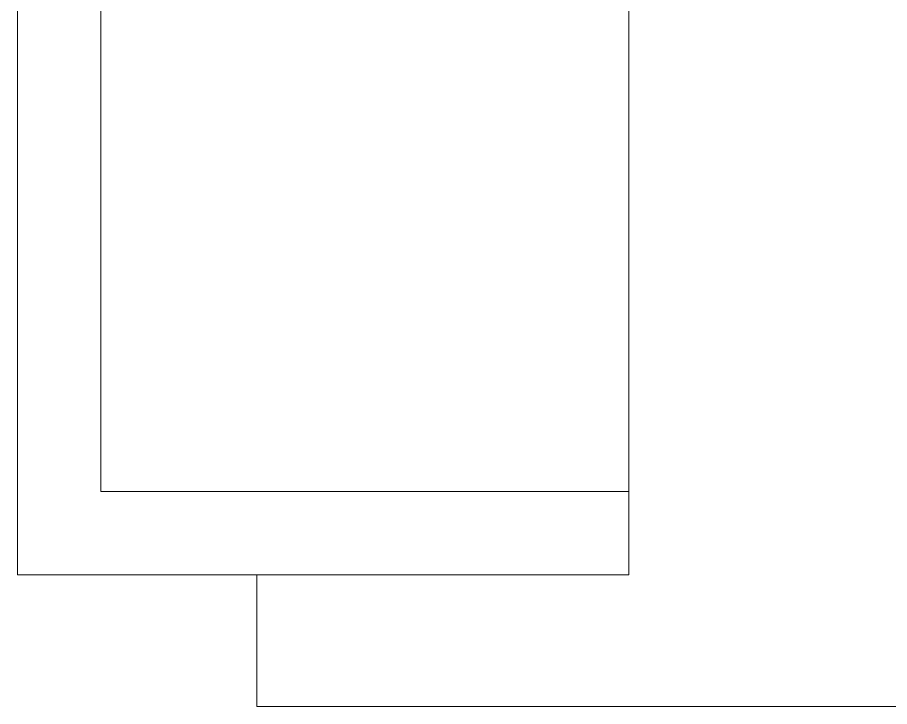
# Model space of a CAD drawing. Header units: millimetres. Extents: x 53645 to 137188, y 78097 to 135533.
# Drawn here: x 115260 to 116672, y 123380 to 124496 of the extents above; entities that cross this region are included whole.
import ezdxf

# ---------------------------------------------------------------- set-up
doc = ezdxf.new("R2010")
doc.units = ezdxf.units.MM
doc.layers.add('furniture', color=36, linetype='Continuous', lineweight=0)

msp = doc.modelspace()

# ---------------------------------------------------------------- linework, layer by layer
at = {"layer": 'furniture'}
for p, q in [((115260.3, 125715.7), (115260.3, 123593.7)), ((115395.3, 125715.7), (115395.3, 123728.7)), ((116250.3, 123593.7), (116250.3, 125715.7)), ((115395.3, 123728.7), (116250.3, 123728.7)), ((115260.3, 123593.7), (116250.3, 123593.7))]:
    msp.add_line(p, q, dxfattribs=at)
msp.add_lwpolyline([(115647.9, 123593.7), (115647.9, 123380.4), (118131.4, 123380.4), (118131.4, 125820.1), (116760.3, 125820.1)], dxfattribs=at)

doc.saveas('drawing.dxf')
